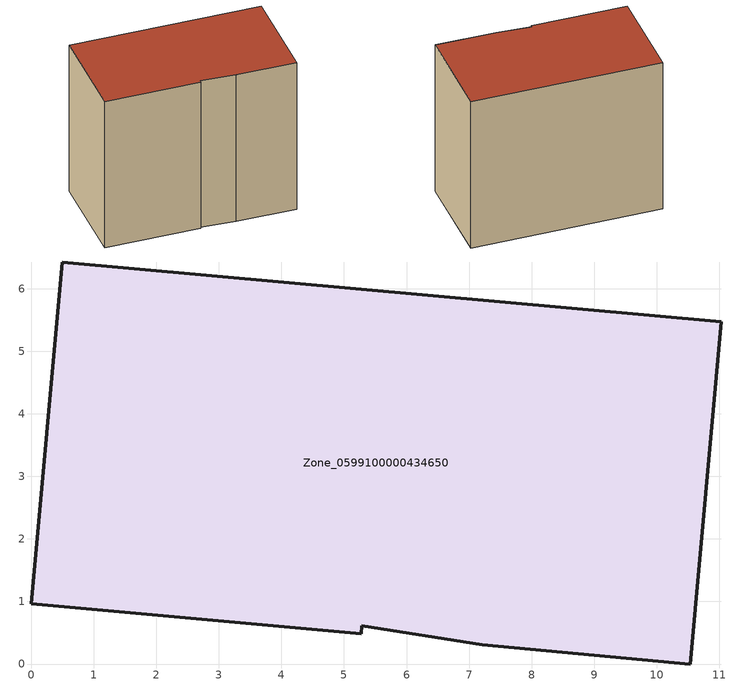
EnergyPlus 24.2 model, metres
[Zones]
Zone_0599100000434650
 floor ground (C_G): 7.21,0.3 5.29,0.61 5.28,0.48 0,0.96 0.5,6.43 11.03,5.47 10.54,0 z0
 wall outside (C_F): 10.54,0 11.03,5.47 0.5,6.43 0,0.96 5.28,0.48 5.29,0.61 7.21,0.3 10.54,0 z0:9.21
 roof outside (C_R): 5.29,0.61 7.21,0.3 10.54,0 11.03,5.47 0.5,6.43 0,0.96 5.28,0.48 z9.21
[BUILDING]
Pand.0599100000434650: North Axis=0; Terrain=City; Loads Convergence Tolerance Value=0.04; Temperature Convergence Tolerance Value=0.4; Solar Distribution=FullExterior; Maximum Number of Warmup Days=25; Minimum Number of Warmup Days=1
[Site:Location]
Rotterdam.The.Hague.AP_ZH_NLD Design_Conditions: Latitude=51.96; Longitude=4.45; Time Zone=1; Elevation=-4.5
[SITE:GROUNDTEMPERATURE:BUILDINGSURFACE]
18, 18, 18, 18, 18, 18, 18, 18, 18, 18, 18, 18
[MATERIAL] Thermal Absorptance=0.9; Solar Absorptance=0.7; Visible Absorptance=0.7
Name | Roughness | Thickness | Conductivity | Density | Specific Heat
G.TI.2006-2014 | MediumSmooth | 0.15 | 0.06 | 540 | 1210
F.TI.2006-2014 | Rough | 0.3 | 0.12 | 1920 | 840
R.TI.2006-2014 | MediumRough | 0.2 | 0.08 | 1500 | 1000
[CONSTRUCTION]
C_G: G.TI.2006-2014
C_F: F.TI.2006-2014
C_R: R.TI.2006-2014
[ZONE]
Zone_0599100000434650: Type=1; Multiplier=1; Ceiling Height=Autocalculate; Volume=Autocalculate; Floor Area=autocalculate; Part of Total Floor Area=Yes
[ZONEINFILTRATION:DESIGNFLOWRATE]
Infil_Zone_0599100000434650: Zone or ZoneList or Space or SpaceList=Zone_0599100000434650; Schedule=AlwaysOn; Design Flow Rate Calculation Method=Flow/Area; Flow Rate per Floor Area=0.0015; Constant Term Coefficient=1; Temperature Term Coefficient=0; Velocity Term Coefficient=0; Velocity Squared Term Coefficient=0
[HVACTEMPLATE:ZONE:IDEALLOADSAIRSYSTEM]
Zone_0599100000434650: Maximum Heating Supply Air Temperature=50; Minimum Cooling Supply Air Temperature=13; Maximum Heating Supply Air Humidity Ratio=0.0156; Minimum Cooling Supply Air Humidity Ratio=0.0077; Heating Limit=NoLimit; Cooling Limit=NoLimit; Dehumidification Control Type=ConstantSensibleHeatRatio; Cooling Sensible Heat Ratio=0.7; Dehumidification Setpoint=60; Humidification Control Type=None; Humidification Setpoint=30; Outdoor Air Method=None; Outdoor Air Flow Rate per Person=0.00944; Outdoor Air Flow Rate per Zone Floor Area=0; Outdoor Air Flow Rate per Zone=0; Demand Controlled Ventilation Type=None; Outdoor Air Economizer Type=NoEconomizer; Heat Recovery Type=None; Sensible Heat Recovery Effectiveness=0.7; Latent Heat Recovery Effectiveness=0.65
[ZONECONTROL:THERMOSTAT]
ThermostatControl_Zone_0599100000434650: Zone or ZoneList=Zone_0599100000434650; Control Type Schedule=DualSetpointControlType; Control 1=Thermostat_Zone_0599100000434650; Temperature Difference Between Cutout And Setpoint=0
[THERMOSTATSETPOINT:DUALSETPOINT]
Thermostat_Zone_0599100000434650: Heating Setpoint Temperature Schedule=HeatingSetpoint_Zone_0599100000434650; Cooling Setpoint Temperature Schedule=CoolingSetpoint_Zone_0599100000434650
[SCHEDULE:COMPACT]
HeatingSetpoint_Zone_0599100000434650: Through: 12/31, For: AllDays, Until: 24:00, 21
CoolingSetpoint_Zone_0599100000434650: Through: 12/31, For: AllDays, Until: 24:00, 24
DualSetpointControlType: Through: 12/31, For: AllDays, Until: 24:00, 4
AlwaysOn: Through: 12/31, For: AllDays, Until: 24:00, 1
